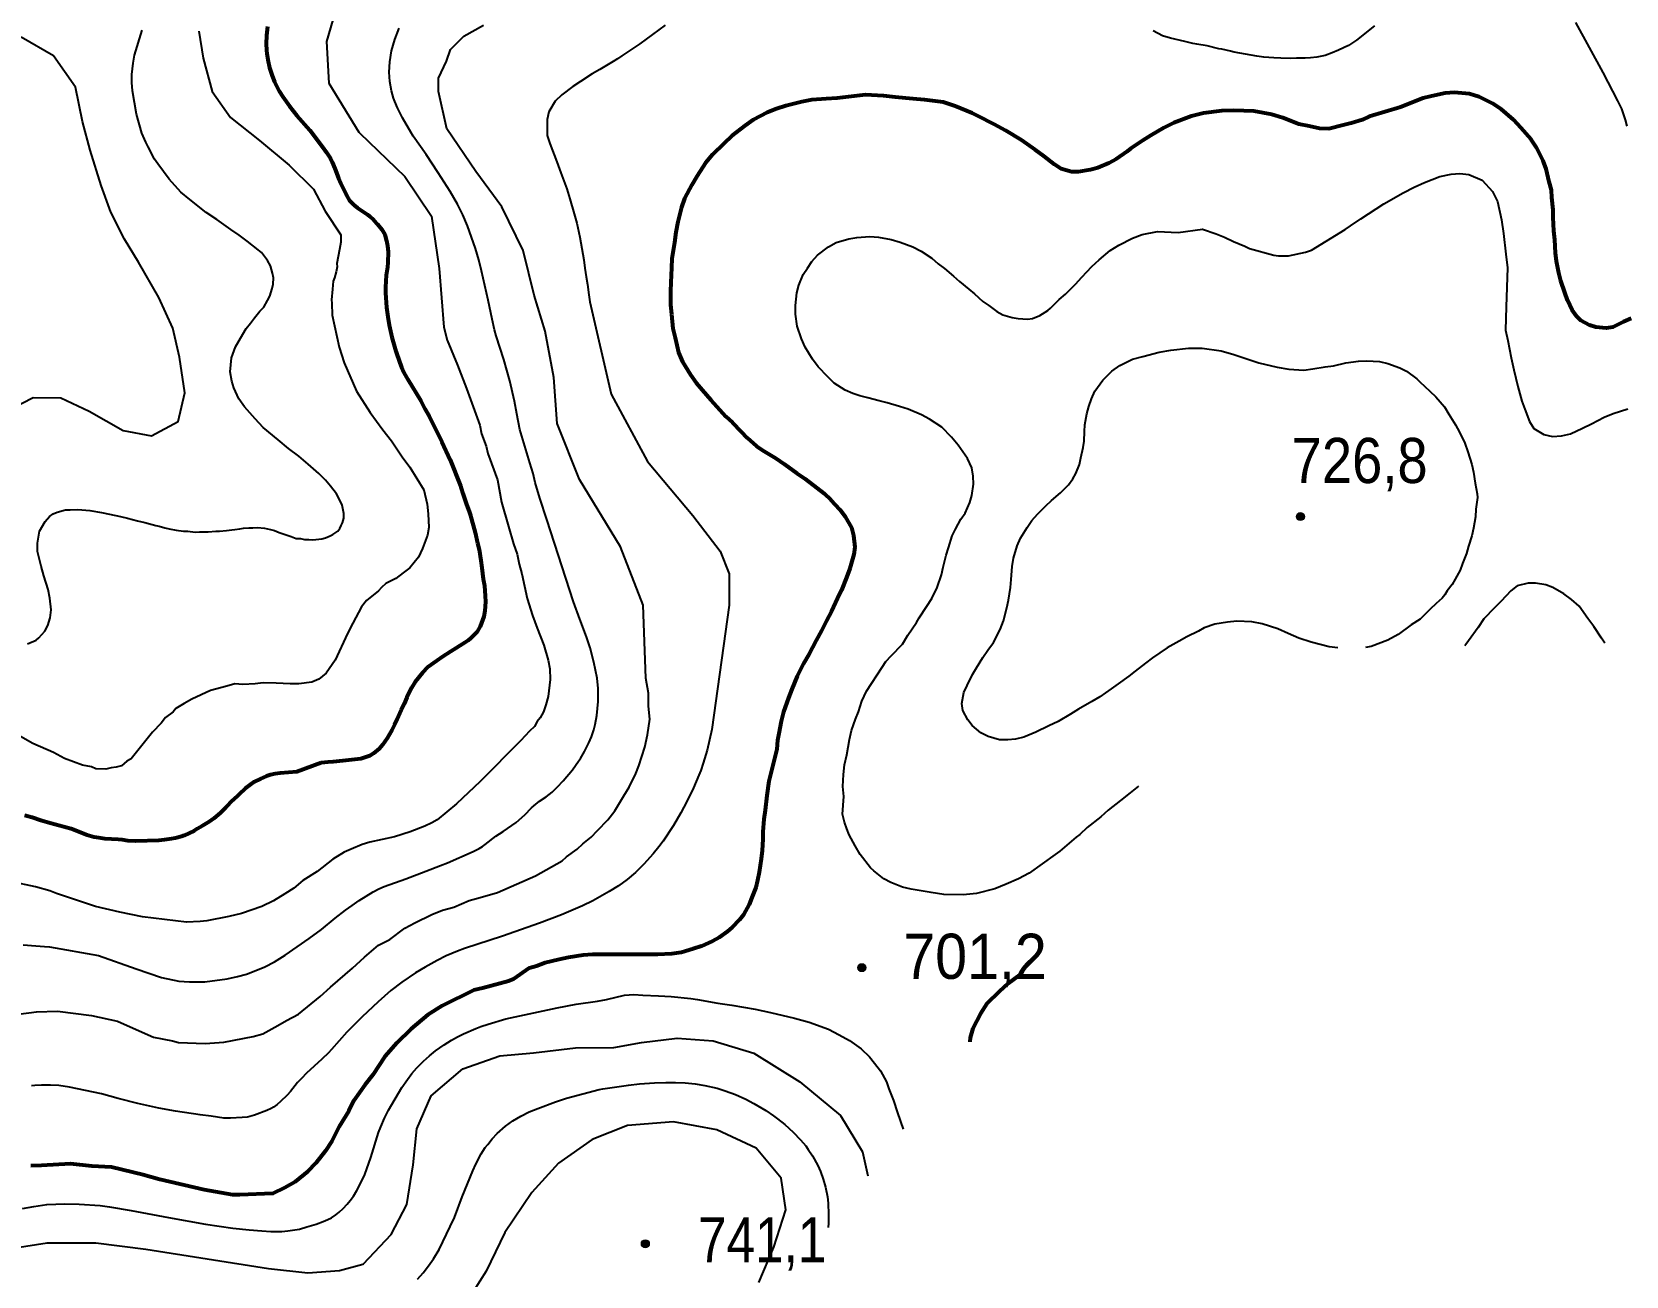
# Model space of a CAD drawing. Header units: metres. Extents: x 547833 to 556102, y 1844799 to 1850994.
# Drawn here: x 553201 to 553801, y 1845738 to 1846207 of the extents above; entities that cross this region are included whole.
import ezdxf

# ---------------------------------------------------------------- set-up
doc = ezdxf.new("R2010")
doc.units = ezdxf.units.M
doc.header["$LTSCALE"] = 6.8
for name, color, linetype, lineweight in [('1', 7, 'Continuous', 25), ('2', 7, 'Continuous', 53), ('5', 7, 'Continuous', 13)]:
    doc.layers.add(name, color=color, linetype=linetype, lineweight=lineweight)

msp = doc.modelspace()

# ---------------------------------------------------------------- hatches: boundary and pattern name
at = {"layer": '5'}
for points in [[(553679.7, 1846024.27, 1), (553676.7, 1846024.27, 1)], [(553514.6, 1845854.41, 1), (553511.6, 1845854.41, 1)], [(553433.11, 1845750.46, 1), (553430.11, 1845750.46, 1)]]:
    msp.add_hatch(color=256, dxfattribs=at).paths.add_polyline_path(points)

# ---------------------------------------------------------------- linework, layer by layer
at = {"layer": '1'}
for points in [[(553318.42, 1846226.54), (553311.55, 1846203.11), (553312.43, 1846187.48), (553323.77, 1846169.03), (553324.19, 1846168.63), (553341.04, 1846152.34), (553351.12, 1846137.39), (553353.97, 1846117.7), (553355.75, 1846095.59), (553357.01, 1846090.7), (553360.88, 1846081.28), (553364.33, 1846072.51), (553369.27, 1846058.7), (553369.95, 1846055.42), (553371.71, 1846050.73), (553372.32, 1846048.04), (553375.91, 1846038.06), (553377.48, 1846029.68), (553380.06, 1846020.5), (553382.03, 1846013.99), (553383.39, 1846010.17), (553384.14, 1846006.29)], [(553432.75, 1845952.84), (553432.8, 1845957.74), (553431.84, 1845963.44), (553430.74, 1845990.93), (553422.21, 1846012.89), (553406.85, 1846038.23), (553398.36, 1846059.35), (553397.11, 1846076.68), (553393.87, 1846094.05), (553389.74, 1846107.66), (553385.66, 1846124.45), (553377.6, 1846140.88), (553367.83, 1846154.18), (553356.85, 1846170.23), (553353.81, 1846184.33), (553353.81, 1846189.29), (553356.81, 1846195.74), (553358.32, 1846200.2), (553363.33, 1846205.16), (553370.74, 1846209.35)], [(553439.06, 1846209.25), (553429.58, 1846202.28), (553422.72, 1846197.7), (553421.15, 1846196.62), (553419.47, 1846195.63), (553414.53, 1846192.57), (553411.62, 1846190.94), (553407.16, 1846188.04), (553404.28, 1846186.21), (553400.15, 1846183.04), (553397.73, 1846180.67), (553395.29, 1846176.7), (553394.62, 1846173.83), (553394.62, 1846167.74), (553395.66, 1846164.76), (553398.35, 1846157.79), (553399.81, 1846153.76), (553402, 1846147.73), (553403.24, 1846143.88)], [(553801.19, 1846171.3), (553800.6, 1846173.63), (553800.11, 1846175.19), (553799.13, 1846177.78), (553797.74, 1846180.8), (553792.11, 1846191.43), (553781.81, 1846210.35)], [(553189.01, 1846062.8), (553201.12, 1846069.13), (553211.55, 1846069.04), (553222.29, 1846063.91), (553235.05, 1846056.72), (553245.7, 1846054.62), (553255.75, 1846060.08), (553258.21, 1846070.9), (553256.31, 1846084.28), (553253.81, 1846095.17), (553248.43, 1846106.76), (553240.82, 1846120.12), (553235.53, 1846128.67), (553230.43, 1846138.89), (553226.76, 1846148.89), (553222.58, 1846162.26), (553219.71, 1846172.98), (553217.09, 1846186.02), (553208.89, 1846197.8), (553196.67, 1846204.79)], [(553263.55, 1846207.07), (553265.22, 1846196.84), (553268.54, 1846184.39), (553275.5, 1846174.51), (553286.39, 1846165.83), (553297.48, 1846156.55), (553306.76, 1846147.56), (553311.11, 1846139.28), (553317.04, 1846130.38), (553317.05, 1846127.63), (553316.45, 1846124.81), (553315.53, 1846119.51), (553315.67, 1846118.3), (553315.27, 1846116.42), (553314.61, 1846114.21), (553314.14, 1846112.93), (553313.89, 1846109.84), (553313.43, 1846105.82), (553313.57, 1846104.61), (553313.78, 1846100.05), (553316.37, 1846088.11), (553318.27, 1846082.22), (553322.87, 1846071.43), (553328.06, 1846063.46), (553332.78, 1846056.97), (553336.01, 1846052.76), (553340.06, 1846046.8), (553342.96, 1846042.85), (553348.22, 1846034.28), (553349.44, 1846028.92), (553349.86, 1846025.29), (553350.14, 1846020.13), (553349.55, 1846017.31), (553347.69, 1846012.2), (553346.22, 1846008.98), (553343.01, 1846004.94), (553340.47, 1846003.12), (553337.66, 1846000.97), (553333.91, 1845999.01), (553332.24, 1845997.59), (553331.17, 1845996.25), (553326.68, 1845992.68), (553324.81, 1845990.32), (553321.55, 1845984.14), (553319.55, 1845980.24), (553314.88, 1845970.23), (553311.48, 1845965.26), (553308.67, 1845963.1), (553306.05, 1845961.88), (553301.23, 1845961.33), (553297.87, 1845961.25), (553292.64, 1845961.57), (553287.74, 1845961.62), (553284.72, 1845961.28), (553280.16, 1845961.06), (553277.07, 1845961.32), (553274.12, 1845960.37), (553267.89, 1845958.74), (553260.92, 1845955.49), (553258.04, 1845953.94), (553254.9, 1845952.05), (553253.83, 1845950.71), (553251.02, 1845948.55), (553249.41, 1845946.53), (553246.14, 1845943.1), (553238.12, 1845933.01), (553236.38, 1845932.2), (553234.44, 1845930.45), (553232.36, 1845929.91), (553230.55, 1845929.7), (553228.47, 1845929.16), (553224.78, 1845929.34), (553223.17, 1845930.08), (553219.74, 1845930.6), (553213.03, 1845933.2)], [(553311.18, 1846037.95), (553308.7, 1846040.46), (553304.7, 1846043.99), (553301.17, 1846046.98), (553297.24, 1846049.92), (553293.37, 1846053.17), (553287.75, 1846057.82), (553284.79, 1846061.07), (553280.68, 1846065.59), (553278.63, 1846068.65), (553276.67, 1846072.71), (553275.98, 1846075.23), (553275.38, 1846078.75), (553275.86, 1846084.1), (553277.3, 1846088.15), (553280.04, 1846092.96), (553281.39, 1846095.11), (553282.96, 1846097.08), (553284.53, 1846099.06), (553286.54, 1846101.58), (553287.95, 1846103.14), (553289.37, 1846105.6), (553290.28, 1846107.2), (553291.15, 1846110.1), (553291.56, 1846111.74), (553291.68, 1846114.15), (553291.28, 1846115.9), (553290.46, 1846118.7), (553289.34, 1846120.67), (553287.1, 1846123.7), (553285.89, 1846124.66), (553281.72, 1846127.98), (553278.67, 1846130.22), (553275.53, 1846132.36), (553270.31, 1846136.15), (553266.31, 1846138.79), (553260.16, 1846143.67), (553256.76, 1846146.37), (553252.41, 1846151.26), (553248.06, 1846157.05), (553246.85, 1846158.91), (553244.42, 1846163.52), (553243.63, 1846165.23), (553242.04, 1846168.64), (553240.02, 1846175.79), (553238.62, 1846184.61), (553238.36, 1846187.68), (553238.31, 1846190.76), (553238.82, 1846195.01), (553239.38, 1846197.97), (553242.2, 1846207.37)], [(553344.24, 1846167.54), (553343.29, 1846169.04), (553340.26, 1846174.46), (553338.37, 1846178.18), (553337.36, 1846180.51), (553336.86, 1846181.88), (553336.09, 1846184.52), (553335.43, 1846188.06), (553335.19, 1846191.67), (553335.41, 1846195.48), (553336.11, 1846199.61), (553337.28, 1846203.9), (553338.94, 1846208.16)], [(553706.12, 1846209.08), (553699.35, 1846203.71), (553696.29, 1846201.66), (553692.59, 1846199.94), (553690.12, 1846198.86), (553687.54, 1846197.87), (553684.32, 1846197.2), (553682.05, 1846197.04), (553679.97, 1846196.9), (553676.68, 1846196.83), (553674.49, 1846196.78), (553670.79, 1846196.85), (553668.19, 1846196.95), (553664.46, 1846197.22), (553661.73, 1846197.61), (553657.54, 1846198.43), (553653.27, 1846199.14), (553651.93, 1846199.48), (553648.65, 1846200.3), (553647.44, 1846200.37), (553643.12, 1846201.47), (553639.16, 1846202.11), (553637.73, 1846202.35), (553634.75, 1846203.1), (553629.32, 1846204.38), (553626.32, 1846205.33), (553622.72, 1846207.12)], [(553321.23, 1845877.87), (553323.94, 1845879.72), (553329.13, 1845882.93), (553331.27, 1845884.07), (553333.31, 1845884.96), (553341.46, 1845887.8), (553348.94, 1845890.75), (553354.56, 1845892.82), (553357.14, 1845893.85), (553366.78, 1845898.19), (553369.05, 1845899.33), (553370.26, 1845900.06), (553371.3, 1845900.79), (553375.34, 1845903.95), (553378.14, 1845905.72), (553382.95, 1845909.06), (553386.3, 1845911.97), (553388.76, 1845914.61), (553389.65, 1845915.4), (553391.74, 1845917.1), (553394.27, 1845918.74), (553396.57, 1845920.53), (553398.52, 1845922.47), (553400.67, 1845924.77), (553404.14, 1845928.9), (553406.49, 1845932.15), (553407.17, 1845933.21), (553408.67, 1845935.78), (553410.34, 1845939.04), (553411.3, 1845941.37), (553412.17, 1845943.97), (553412.7, 1845945.99), (553413.33, 1845949.41), (553413.8, 1845954.66), (553413.88, 1845959.48), (553413.51, 1845963.48), (553412.24, 1845969.48), (553410.79, 1845974.83), (553409.44, 1845978.98), (553407, 1845985.63), (553404.51, 1845992.12), (553394.57, 1846023.2), (553391.95, 1846031.19), (553390.2, 1846037.13), (553389.33, 1846040.5), (553388.19, 1846044.47), (553384.36, 1846057.08), (553383.2, 1846062.9), (553382.37, 1846067.69), (553380.62, 1846075.33), (553378.31, 1846083.43), (553375.51, 1846092.35), (553374.87, 1846094.6), (553373.92, 1846098.6), (553372.42, 1846105.81), (553369.98, 1846116.78), (553368.93, 1846120.9), (553367.62, 1846125.18), (553364.61, 1846133.74), (553362.89, 1846137.87), (553360.89, 1846141.85), (553358.14, 1846146.63), (553353.68, 1846153.68), (553349.1, 1846160.57), (553344.24, 1846167.54)], [(553555.53, 1846108.13), (553558.71, 1846105.27), (553560.88, 1846103.71), (553563.89, 1846101.49), (553566.12, 1846100.23), (553569.75, 1846099.22), (553571.98, 1846098.81), (553575.42, 1846098.63), (553577.3, 1846098.85), (553580.1, 1846100.02), (553583.12, 1846101.89), (553584.16, 1846102.77), (553587.4, 1846105.99), (553589.73, 1846108.06), (553593.49, 1846111.72), (553595.94, 1846114.37), (553599.65, 1846118.41), (553602.4, 1846121), (553606.55, 1846124.51), (553609.84, 1846126.51), (553614.96, 1846129.09), (553618.6, 1846130.45), (553624.45, 1846131.6), (553632.18, 1846131.25), (553641.36, 1846132.45), (553646.46, 1846130.68), (553649.59, 1846129.44), (553652.96, 1846127.84), (553657.25, 1846126.04), (553659.05, 1846125.15), (553668.19, 1846122.71), (553669.92, 1846122.4), (553673.7, 1846122.44), (553680.12, 1846123.77), (553682.42, 1846124.63), (553694.98, 1846132.35), (553697.01, 1846133.77), (553700.89, 1846136.41), (553709.62, 1846141.99), (553716.91, 1846146.21), (553721.05, 1846148.28), (553724.94, 1846150.02), (553730.66, 1846152.27), (553734.94, 1846153.16), (553738.2, 1846153.43), (553741.63, 1846153.03), (553746.56, 1846150.9), (553750.53, 1846146.67), (553752.35, 1846142.9), (553753.84, 1846135.99), (553754.62, 1846130.9), (553755.52, 1846123.04), (553756.11, 1846117.92), (553755.66, 1846103.22), (553755.41, 1846094.42), (553756.23, 1846090.53), (553757.55, 1846084.03), (553758.54, 1846079.49), (553760.02, 1846073.2), (553761.5, 1846067.77), (553762.61, 1846064.66), (553764.46, 1846060.13), (553766.1, 1846057.46), (553769.77, 1846055.23), (553773.09, 1846054.47)], [(553403.24, 1846143.88), (553404.88, 1846138.28), (553405.79, 1846134.69), (553406.59, 1846131.19), (553406.99, 1846129.44), (553408.46, 1846120.93), (553408.82, 1846117.77), (553409.29, 1846114.53), (553409.82, 1846111.6), (553410.36, 1846107.77), (553410.77, 1846105.12), (553418.79, 1846070.33), (553432.45, 1846044.99), (553449.51, 1846024.72), (553459.75, 1846011.2), (553463.17, 1846002.76), (553463.17, 1845990.93), (553456.7, 1845944.14), (553454.87, 1845936.35), (553453.44, 1845931.44), (553452.48, 1845928.66), (553451.78, 1845926.9), (553449.78, 1845922.18), (553447.22, 1845916.95), (553445.02, 1845912.71), (553442.18, 1845907.97), (553438.29, 1845902.09), (553436.71, 1845899.89), (553434.57, 1845897.24), (553431.07, 1845893.36), (553427.93, 1845890.27), (553424.76, 1845887.62), (553421.48, 1845885.24), (553417.95, 1845883.05), (553411.86, 1845879.54), (553407.93, 1845877.66), (553400.02, 1845874.36), (553391.78, 1845871.13), (553377.9, 1845866.24), (553363.54, 1845861.65)], [(553530.45, 1845979.62), (553533.7, 1845984.36), (553534.74, 1845986.09), (553537.56, 1845990.5), (553539.4, 1845993.46), (553541.49, 1845997.6), (553543.04, 1846002.33), (553543.66, 1846005.25), (553544.85, 1846009.76), (553545.67, 1846012.51), (553547.16, 1846016.96), (553548.38, 1846019.56), (553550.33, 1846023.3), (553551.97, 1846025.58), (553553.79, 1846029.58), (553554.53, 1846032.23), (553555.18, 1846036.49), (553555.03, 1846039.51), (553554.47, 1846042.67), (553552.84, 1846046.19), (553549.42, 1846051.12), (553546.89, 1846054.15), (553543.23, 1846057.91), (553538.62, 1846060.9), (553535.57, 1846062.64), (553530.58, 1846064.73), (553527.24, 1846065.67), (553522.61, 1846067.14), (553519.59, 1846067.84), (553515.38, 1846068.97), (553512.35, 1846069.67), (553509.68, 1846070.6), (553506.78, 1846071.88), (553502.69, 1846074.45), (553500.33, 1846076.84), (553496.67, 1846080.6), (553494.53, 1846083.49), (553491.83, 1846088.02), (553490.42, 1846091.19), (553488.74, 1846095.93), (553488.12, 1846100.51), (553488.13, 1846103.74), (553488.63, 1846108.46), (553489.44, 1846111.4), (553491.07, 1846115.38), (553492.69, 1846117.85), (553494.31, 1846120.31), (553496.4, 1846122.74), (553500.6, 1846125.87), (553503.45, 1846127.53), (553508.24, 1846128.84), (553511.22, 1846129.37), (553516.11, 1846129.74), (553519.37, 1846129.54), (553524.12, 1846128.66), (553527.56, 1846127.63), (553532.32, 1846125.9), (553535.45, 1846124.26), (553539.46, 1846121.58), (553541.88, 1846119.49), (553544.18, 1846117.66), (553547.55, 1846114.82), (553549.87, 1846112.8), (553553.34, 1846109.88), (553555.53, 1846108.13)], [(553572.8, 1846016.19), (553575.28, 1846020.17), (553577.07, 1846022.85), (553579.27, 1846025.19), (553582.42, 1846028.3), (553584.56, 1846030.35), (553587.85, 1846033.2), (553590.92, 1846036.21), (553592.56, 1846038.49), (553593.66, 1846040.51), (553594.98, 1846043.89), (553595.56, 1846046.33), (553596.44, 1846050.23), (553596.83, 1846052.65), (553596.98, 1846056.28), (553597.08, 1846058.76), (553597.84, 1846062.93), (553598.56, 1846065.76), (553599.57, 1846068.54), (553600.85, 1846071.44), (553603.8, 1846075.58), (553607.2, 1846079), (553610.28, 1846081.16), (553615.04, 1846083.51), (553618.92, 1846084.52), (553625, 1846086.17), (553629.47, 1846086.87), (553636.04, 1846087.62), (553641.16, 1846087.64), (553648.4, 1846086.66), (553653.11, 1846085.3), (553660.23, 1846082.89), (553662.5, 1846082.1), (553669.42, 1846080.52), (553673.78, 1846079.79), (553679.43, 1846079.39), (553682.89, 1846079.88), (553687.55, 1846080.6), (553690.64, 1846081.05), (553695.26, 1846082.15), (553700.03, 1846082.79), (553703.24, 1846082.97), (553707.93, 1846082.65), (553711.14, 1846081.97), (553715.6, 1846080.3), (553718.13, 1846078.97), (553721.97, 1846076.09), (553723.14, 1846074.99), (553726.86, 1846071.52), (553729.21, 1846069.32), (553732.39, 1846065.6), (553734.12, 1846062.85), (553736.58, 1846058.86), (553738.04, 1846055.99), (553740.04, 1846051.85), (553741.26, 1846048.67), (553742.75, 1846043.9), (553743.37, 1846041.02), (553743.94, 1846036.82), (553744.68, 1846032.82), (553744.84, 1846031.51), (553744.2, 1846027.06), (553744.07, 1846024.11), (553743.41, 1846019.85), (553742.69, 1846017.02)], [(553773.09, 1846054.47), (553776.48, 1846054.67), (553779.82, 1846055.43), (553784.41, 1846057.57), (553787.74, 1846059.18), (553792.59, 1846061.64), (553795.94, 1846063.06), (553801.44, 1846064.83)], [(553198.99, 1845976.31), (553202.31, 1845977.79), (553203.32, 1845978.6), (553205.52, 1845981.15), (553206.67, 1845983.28), (553207.54, 1845986.17), (553207.9, 1845989.1), (553207.49, 1845993.55), (553206.83, 1845996.77), (553205.23, 1846001.97), (553204.21, 1846005.65), (553202.79, 1846011.07), (553202.83, 1846014.27), (553203.51, 1846018.74), (553205.69, 1846022.38), (553207.37, 1846024.27), (553208.75, 1846025.32), (553210.17, 1846025.99), (553213.36, 1846026.85), (553215.16, 1846026.86), (553218.05, 1846026.89), (553222.47, 1846026.6), (553226.85, 1846025.8), (553229.92, 1846025.15), (553234.11, 1846024.34), (553236.67, 1846023.73), (553240.48, 1846022.67), (553243.24, 1846022.09), (553247.37, 1846020.96), (553248.59, 1846020.7), (553250.76, 1846020.05), (553252.41, 1846019.64), (553255.06, 1846019.15), (553257.8, 1846018.76), (553259.39, 1846018.75), (553262.13, 1846018.36), (553263.82, 1846018.46), (553267.1, 1846018.53), (553269.97, 1846018.76), (553271.26, 1846018.81), (553273.93, 1846019.01), (553275.9, 1846019.24), (553277.08, 1846019.37), (553278.94, 1846019.69), (553280.32, 1846019.85), (553282.4, 1846019.98), (553283.89, 1846020.05), (553285.58, 1846020.15), (553288.21, 1846019.85), (553290.55, 1846019.42), (553292, 1846018.99), (553293.77, 1846018.29), (553294.91, 1846017.92), (553297.11, 1846017.08), (553298.25, 1846016.71), (553300.22, 1846016.03), (553301.82, 1846016.02), (553303.35, 1846015.69), (553304.95, 1846015.68), (553306.46, 1846015.55), (553308.74, 1846015.71), (553309.81, 1846015.94), (553311.17, 1846016.29), (553312.98, 1846017), (553313.92, 1846017.5), (553315.87, 1846018.82), (553316.65, 1846019.81), (553317.13, 1846020.86), (553317.61, 1846021.92), (553318.1, 1846023.67), (553318.1, 1846025.47), (553317.79, 1846027.33), (553317.54, 1846028.59), (553316.37, 1846030.96), (553315.36, 1846032.84), (553313.14, 1846035.67), (553311.18, 1846037.95)], [(553692.28, 1845974.81), (553689.07, 1845975.26), (553682.23, 1845976.95), (553677.59, 1845978.42), (553673.59, 1845980.24), (553669.69, 1845981.97), (553663.86, 1845983.87), (553659.88, 1845984.65), (553654.25, 1845984.86), (553650.69, 1845984.45), (553646.03, 1845983.73), (553642.01, 1845982.32), (553639.87, 1845981.13), (553635.46, 1845979.01), (553632.61, 1845977.35), (553628.05, 1845974.83), (553625.33, 1845972.91), (553622.5, 1845971.07), (553619.88, 1845969.06), (553615.95, 1845966.04), (553613.6, 1845964.16), (553609.65, 1845961.33), (553606.93, 1845959.41), (553602.71, 1845956.45), (553599.69, 1845954.59), (553594.7, 1845951.74), (553591.69, 1845949.87), (553586.96, 1845947.15), (553583.55, 1845945.43), (553578.6, 1845943.06), (553574.06, 1845941.21), (553570.92, 1845940.47), (553568.11, 1845940.15), (553564.96, 1845940.26), (553560.64, 1845941.48), (553557.93, 1845942.78), (553554.67, 1845945.54), (553552.99, 1845947.73), (553551.17, 1845951.22), (553550.76, 1845953.93), (553551.44, 1845957.99), (553552.74, 1845960.71), (553554.75, 1845964.74), (553556.26, 1845967.28), (553558.67, 1845971.17), (553560.53, 1845973.95), (553562.67, 1845976.85), (553565.16, 1845981.69), (553566.48, 1845985.07), (553567.73, 1845989.87), (553568.35, 1845992.79), (553569.04, 1845997.52), (553569.26, 1846000.59), (553569.75, 1846005.48), (553570.15, 1846008.57), (553571.62, 1846013.2), (553572.8, 1846016.19)], [(553742.69, 1846017.02), (553741.52, 1846013.18), (553740.69, 1846010.42), (553739.23, 1846006.65), (553738.38, 1846004.08), (553736.5, 1846000.64), (553735.29, 1845998.69), (553733.39, 1845996.29), (553732.51, 1845994.77), (553731.52, 1845993.51), (553729.27, 1845991.55)], [(553384.14, 1846006.29), (553385.15, 1846002.73), (553387.13, 1845993.48), (553389.1, 1845986.98), (553390.86, 1845982.29), (553393.43, 1845975.86), (553394.99, 1845970.23), (553395.67, 1845966.94), (553395.82, 1845962.98), (553395.03, 1845956.47), (553394.17, 1845953.32), (553393.24, 1845950.76), (553391.97, 1845948.48), (553390.91, 1845947.13), (553389.91, 1845945.18), (553387.97, 1845943.43), (553384.69, 1845940), (553369.49, 1845924.55), (553360.59, 1845916.04), (553353.26, 1845910.11), (553351.25, 1845908.96), (553348.63, 1845907.75), (553343.07, 1845905.58), (553337.17, 1845903.68), (553327.92, 1845901.71), (553324.97, 1845900.76), (553320.89, 1845899.07), (553318.27, 1845897.85), (553313.99, 1845895.22), (553308.1, 1845890.57), (553302.68, 1845887.2), (553299.33, 1845884.37), (553295.92, 1845882.15), (553291.63, 1845879.52), (553287.28, 1845877.49), (553279.64, 1845874.78), (553274.88, 1845873.62), (553266.5, 1845872.05), (553264.08, 1845871.78), (553258.92, 1845871.49), (553242.36, 1845873.58), (553233.83, 1845875.33), (553224.66, 1845877.4), (553209.97, 1845882.4), (553207.42, 1845883.33), (553202.05, 1845884.86), (553192.65, 1845886.84)], [(553792.79, 1845976.59), (553791.57, 1845978.42), (553788.68, 1845982.93), (553786.44, 1845985.91), (553783.15, 1845990.56), (553780.21, 1845993.08), (553777.41, 1845995.13), (553773.23, 1845997.6), (553770.56, 1845998.53), (553766.68, 1845999.22), (553763.93, 1845999.19), (553759.77, 1845998.24), (553757.34, 1845996.25), (553753.79, 1845992.43), (553751.23, 1845989.86), (553747.24, 1845985.7), (553745.05, 1845982.5), (553741.44, 1845977.53), (553740.46, 1845976.09), (553740.09, 1845975.6)], [(553729.27, 1845991.55), (553727.05, 1845989.39), (553723.21, 1845985.63), (553719.94, 1845983.45), (553715.04, 1845979.85), (553711.11, 1845977.69), (553704.82, 1845975.36), (553702.71, 1845974.98)], [(553617.26, 1845922.71), (553614.05, 1845920.25), (553610.5, 1845917.35), (553605.83, 1845913.73), (553603.13, 1845911.23), (553597.92, 1845907.15), (553595.13, 1845904.54), (553593.84, 1845903.59), (553589.4, 1845899.79), (553587.67, 1845898.3), (553585.93, 1845897.01), (553576.07, 1845890), (553572.03, 1845887.85), (553567.38, 1845885.82), (553563.19, 1845884.14), (553556.23, 1845882.35), (553551.31, 1845881.79), (553543.92, 1845881.94), (553539.15, 1845882.69), (553531.63, 1845884.02), (553528.45, 1845884.75), (553524.08, 1845886.44), (553521.43, 1845887.83), (553517.59, 1845890.88), (553516.36, 1845892.03), (553512.5, 1845897.07), (553510.54, 1845900.23), (553508.37, 1845904.47), (553507.42, 1845906.65), (553506.54, 1845909.14), (553505.78, 1845912.24), (553505.78, 1845912.26), (553506.35, 1845918.84), (553506.2, 1845920.15), (553505.92, 1845922.58), (553506.15, 1845927.17), (553506.6, 1845930.74), (553507.4, 1845934.53), (553508.44, 1845940.35), (553509.2, 1845943.66), (553510.71, 1845947.92), (553511.81, 1845950.8), (553513.06, 1845954.74), (553514.91, 1845958.56), (553520.82, 1845967.5), (553522.18, 1845969.65), (553524.11, 1845971.87), (553528.46, 1845976.26), (553530.45, 1845979.62)], [(553191.8, 1845836.43), (553202.41, 1845837.77), (553210.3, 1845838.04), (553223.08, 1845836.43), (553232.87, 1845834.27), (553244.5, 1845829.18), (553246.45, 1845828.18), (553253.63, 1845826.86), (553255.85, 1845826.19), (553265.98, 1845825.83), (553272.95, 1845826.32), (553284.02, 1845828.5), (553287.57, 1845829.52), (553293.33, 1845832.62), (553296.48, 1845834.51), (553301.1, 1845836.88), (553309.19, 1845843.61), (553313.07, 1845847.11), (553321.44, 1845854.19), (553325.85, 1845858.36), (553331.14, 1845862.94), (553335.49, 1845864.97), (553341.11, 1845869.28), (553344.86, 1845871.24), (553351.23, 1845874.41), (553355.31, 1845876.1), (553359.47, 1845877.19), (553365.3, 1845879.69), (553369.45, 1845880.78), (553375.95, 1845882.74), (553390.22, 1845888.96), (553400.27, 1845894.7), (553401.94, 1845896.11), (553405.89, 1845899.01), (553408.1, 1845901.1), (553411.18, 1845903.59), (553413.65, 1845906.01), (553417.46, 1845910.12), (553420.13, 1845913.48), (553423.47, 1845919.06), (553425.54, 1845922.36), (553428, 1845927.53), (553429.2, 1845930.42), (553431.46, 1845937.4), (553432.45, 1845942.1), (553433.3, 1845948.01), (553432.75, 1845952.84)], [(553213.03, 1845933.2), (553208.79, 1845935.46), (553201.07, 1845938.86), (553184.4, 1845948.27)], [(553197.4, 1845863.04), (553202.24, 1845862.58), (553205.5, 1845862.43), (553207.3, 1845862.26), (553225.8, 1845859.04), (553239.94, 1845853.93), (553249.46, 1845850.7), (553255.99, 1845849.35), (553260.07, 1845849.08), (553265.78, 1845849.08), (553274.14, 1845850.16), (553278.13, 1845851.05), (553281.54, 1845852), (553285, 1845853.3), (553288.38, 1845854.78), (553292.06, 1845856.61), (553296.05, 1845859.08), (553305.12, 1845865.42), (553309.65, 1845868.84), (553314.9, 1845873.09), (553318.8, 1845876.11), (553321.23, 1845877.87)], [(553363.54, 1845861.65), (553360.86, 1845860.68), (553356.58, 1845858.82), (553353.24, 1845857.15), (553348.69, 1845854.65), (553345.08, 1845852.48), (553339.95, 1845849), (553335.81, 1845845.78), (553331.1, 1845841.56), (553325.01, 1845835.84), (553319.31, 1845830.14), (553313.51, 1845823.54), (553312.37, 1845822.35), (553309.82, 1845819.9), (553304.01, 1845814.72), (553302.21, 1845812.72), (553300.63, 1845811.13), (553298, 1845807.72), (553296.83, 1845806.37), (553294.28, 1845803.97), (553293.03, 1845802.92), (553291.61, 1845801.92), (553290.76, 1845801.44), (553289.08, 1845800.68), (553284.54, 1845798.91), (553282.73, 1845798.32), (553281.71, 1845798.11), (553279.84, 1845797.93), (553275.49, 1845797.74), (553273.91, 1845797.72), (553272.96, 1845797.79), (553268.24, 1845798.48), (553264.06, 1845798.96), (553254.71, 1845800.34), (553248.48, 1845801.5), (553240.59, 1845803.26), (553233.19, 1845805.09), (553226.93, 1845806.9), (553214.91, 1845809.46), (553210.85, 1845809.99), (553207.68, 1845810.18), (553204.31, 1845810.21), (553201.78, 1845810.1), (553200.53, 1845809.97)], [(553290.65, 1845755.12), (553293.23, 1845755.08), (553294.84, 1845755.12), (553297.04, 1845755.31), (553301.41, 1845755.92), (553304.2, 1845756.8), (553307.73, 1845757.79), (553310.33, 1845758.78), (553312.07, 1845759.56), (553313.42, 1845760.23), (553315.08, 1845761.28), (553316.35, 1845762.34), (553317.84, 1845763.77), (553319.33, 1845765.34), (553320.55, 1845766.79), (553321.7, 1845768.42), (553322.95, 1845770.53), (553324.38, 1845773.17), (553326, 1845776.54), (553326.83, 1845778.71), (553328.27, 1845782.92), (553331.17, 1845792.31), (553331.99, 1845794.45), (553333.39, 1845797.69), (553334.12, 1845799.24), (553334.99, 1845800.81), (553339.98, 1845809.27), (553342.05, 1845812.36), (553343.74, 1845814.57), (553345.6, 1845816.74), (553348.11, 1845819.26), (553350.31, 1845821.23), (553352.68, 1845823.14), (553355.91, 1845825.4), (553358.62, 1845827.1), (553360.91, 1845828.39), (553363.2, 1845829.52), (553367.82, 1845831.55), (553369.64, 1845832.27), (553372.45, 1845833.19), (553379.14, 1845835.09), (553398.43, 1845839.28), (553405.58, 1845840.61), (553413.6, 1845841.84), (553416.93, 1845842.44), (553423.72, 1845844.07), (553427.29, 1845844.28), (553430.7, 1845844.07), (553436.6, 1845843.85), (553441.32, 1845843.5), (553448.78, 1845842.76), (553451.21, 1845842.44), (553458.84, 1845841.02), (553464.2, 1845840.34), (553472.95, 1845838.75), (553478.77, 1845837.52), (553487.78, 1845835.37), (553493.23, 1845833.9), (553500.61, 1845831.25), (553504.63, 1845829.12), (553508.47, 1845826.97), (553512.81, 1845823.88), (553515.94, 1845820.85), (553519.21, 1845816.65), (553520.13, 1845815.56), (553522.4, 1845811.43), (553523.31, 1845808.75), (553525, 1845804.36), (553526.53, 1845799.75), (553528.71, 1845793.56)], [(553194.44, 1845748.94), (553206.42, 1845750.8), (553224.71, 1845750.84), (553243.53, 1845748.41), (553289.71, 1845741.07), (553304.62, 1845739.45), (553316.45, 1845740.41), (553325.26, 1845742.71), (553325.56, 1845742.86), (553335.93, 1845753.97), (553341.78, 1845765.22), (553344.25, 1845780.2), (553345.55, 1845793.72), (553350.93, 1845806.19), (553362.92, 1845816.32), (553376.85, 1845821.24), (553389.55, 1845822.32), (553405.26, 1845824.28), (553419.75, 1845824.33), (553430.17, 1845826.17), (553443.55, 1845827.86), (553457.19, 1845826.85), (553472.43, 1845822.16), (553489.71, 1845811.42), (553505.12, 1845798.69), (553513.39, 1845785.09), (553515.31, 1845775.99)], [(553371.38, 1845786.64), (553372.28, 1845787.88), (553373.99, 1845789.99), (553375.84, 1845791.95), (553378.95, 1845794.69), (553381.74, 1845796.7), (553384.76, 1845798.51), (553387.93, 1845800.09), (553391.15, 1845801.43), (553397.76, 1845803.93), (553401.93, 1845805.32), (553408.14, 1845806.87), (553414.17, 1845808.48), (553415.67, 1845808.79), (553425.31, 1845810.16), (553429.44, 1845810.67), (553435.03, 1845811.04), (553439.34, 1845811.22), (553442.91, 1845811.23), (553446.58, 1845811.05), (553450.31, 1845810.66), (553454.04, 1845810.06), (553458.63, 1845808.98), (553461.63, 1845808.05), (553465.49, 1845806.61), (553469.38, 1845804.87), (553472.42, 1845803.32), (553477.02, 1845800.6), (553479.88, 1845798.67), (553481.42, 1845797.53), (553484.1, 1845795.38), (553487.27, 1845792.52), (553490.06, 1845789.61), (553491.98, 1845787.3), (553492.95, 1845786), (553494.54, 1845783.61), (553496.54, 1845779.95), (553497.5, 1845777.67), (553498.51, 1845774.75), (553499.37, 1845771.76), (553500.14, 1845768.07), (553500.42, 1845765.7), (553500.59, 1845761.47), (553500.54, 1845758.16), (553500.47, 1845756.53)], [(553474.35, 1845735.86), (553479.95, 1845749.22), (553484.46, 1845763.26), (553482.78, 1845775.09), (553473.28, 1845786.4), (553458.52, 1845793.4), (553442.24, 1845796.42), (553424.95, 1845795.03), (553411.61, 1845789.75), (553398.94, 1845780.83), (553388.83, 1845769.8), (553378.69, 1845754.74), (553371.73, 1845740.15), (553364.49, 1845728.85)], [(553345.86, 1845737.12), (553348.01, 1845739.54), (553350.01, 1845742.11), (553351.89, 1845744.83), (553353.95, 1845748.3), (553358.19, 1845756.96), (553359.74, 1845760.39), (553362.65, 1845768.18), (553366.67, 1845777.85), (553367.8, 1845780.42), (553369.87, 1845784.29), (553371.38, 1845786.64)], [(553197.17, 1845763.67), (553201.37, 1845764.52), (553206.28, 1845765.17), (553209.71, 1845765.4), (553213, 1845765.48), (553218.53, 1845765.4), (553226.34, 1845764.8), (553229.87, 1845764.38), (553238.04, 1845763), (553252.06, 1845760.33), (553266.1, 1845757.86), (553276.37, 1845756.37), (553282.54, 1845755.67), (553287.21, 1845755.3), (553290.65, 1845755.12)]]:
    msp.add_lwpolyline(points, dxfattribs=at)
at = {"layer": '2'}
for points in [[(553289.4, 1846208.77), (553289.03, 1846205.44), (553288.9, 1846202.28), (553288.97, 1846199.89), (553289.1, 1846198.58), (553289.48, 1846196.23), (553290.18, 1846193.24), (553291.1, 1846190.23), (553292.01, 1846187.91), (553292.59, 1846186.66), (553293.8, 1846184.47), (553295.18, 1846182.29), (553297.64, 1846178.78), (553300.41, 1846175.3), (553305.35, 1846169.71), (553309.97, 1846163.61), (553311.61, 1846161.35), (553313.07, 1846159.08), (553313.76, 1846157.77), (553314.79, 1846155.31), (553316.15, 1846151.7), (553317.01, 1846149.71), (553319.08, 1846145.24), (553320.26, 1846143.29), (553321.83, 1846141.62), (553323.23, 1846140.48), (553327, 1846138.03), (553327.84, 1846137.37), (553329.35, 1846135.94), (553330.76, 1846134.43), (553332.48, 1846132.32), (553333.5, 1846130.45), (553334.2, 1846128.07), (553334.54, 1846126.2), (553334.76, 1846124.01), (553334.68, 1846119.89), (553334.51, 1846118.16), (553334.02, 1846115.19), (553333.82, 1846110.68), (553333.83, 1846108.52), (553334.24, 1846102.94), (553334.65, 1846099.45), (553335.17, 1846096.37), (553336.22, 1846091.86), (553337.74, 1846086.57), (553339.25, 1846082.12), (553339.86, 1846080.54), (553340.76, 1846078.58), (553342.22, 1846075.82), (553347.04, 1846067.82), (553348.6, 1846064.85), (553350.19, 1846062.04), (553355, 1846052.46), (553358.12, 1846045.64), (553362.01, 1846035.88), (553362.32, 1846034.92), (553362.94, 1846032.99), (553363.56, 1846031.07), (553364.18, 1846029.14), (553365.46, 1846025.8), (553365.79, 1846024.64), (553367.52, 1846018.25), (553368.48, 1846014.27), (553369.05, 1846011.84), (553369.72, 1846007.72), (553370.04, 1846004.97), (553370.62, 1846000.74), (553371.11, 1845998.2), (553371.34, 1845994.44), (553371.5, 1845992.16), (553371.19, 1845988.83), (553370.84, 1845986.6), (553369.48, 1845982.85), (553368.3, 1845980.92), (553365.88, 1845978.54), (553364.98, 1845977.64), (553363.78, 1845976.81), (553358.38, 1845973.4), (553355.22, 1845971.44), (553353.18, 1845970.01), (553349.78, 1845967.52), (553347.73, 1845965.39), (553345.02, 1845961.99), (553343.58, 1845959.73), (553341.8, 1845956.13), (553340.78, 1845953.72), (553339.76, 1845951.31), (553338.15, 1845947.93), (553337.19, 1845945.82), (553336.13, 1845943.81), (553334.47, 1845940.82), (553332.66, 1845938.32), (553331.44, 1845936.78), (553329.34, 1845935.05), (553327.95, 1845934.19), (553324.58, 1845933.1), (553320.05, 1845932.59), (553317.68, 1845932.32), (553314.14, 1845931.91), (553312.06, 1845931.77), (553309.58, 1845931.59)], [(553745.42, 1846182.38), (553741.88, 1846183.5), (553736.23, 1846183.9), (553732.64, 1846183.68), (553727.54, 1846182.62), (553724.4, 1846181.88), (553715.81, 1846178.38), (553704.02, 1846174.89), (553701.5, 1846173.65), (553697.27, 1846172.41), (553694.23, 1846171.59), (553688.88, 1846170.22), (553685.44, 1846170.39), (553681.54, 1846171.27), (553677.56, 1846172.05), (553671.59, 1846174.41), (553667.46, 1846175.65), (553660.67, 1846176.96), (553653.14, 1846177.14), (553648.6, 1846177), (553641.66, 1846176.21), (553637.14, 1846175.03), (553630.59, 1846172.57), (553626.82, 1846170.62), (553621.83, 1846167.76), (553618.82, 1846165.9), (553614.32, 1846162.82), (553612.93, 1846161.71), (553608.79, 1846158.87), (553606.03, 1846157.31), (553601.95, 1846155.61), (553599.1, 1846154.81), (553594.72, 1846154.03), (553592.16, 1846154.02), (553588.13, 1846155.17), (553585.67, 1846156.79), (553581.6, 1846160.03), (553578.38, 1846162.41), (553573.22, 1846166), (553567.21, 1846169.59), (553563.05, 1846171.86), (553556.68, 1846175.22), (553554.58, 1846176.21), (553548.29, 1846178.82), (553543.66, 1846180.28), (553536.72, 1846181.2), (553532.41, 1846181.56), (553525.59, 1846182.2), (553521.25, 1846182.75), (553514.48, 1846183.02), (553510.17, 1846182.53), (553503.79, 1846181.8), (553499.73, 1846181.62), (553494.27, 1846181.18), (553490.46, 1846180.46), (553484.46, 1846178.92), (553480.99, 1846177.76), (553477.53, 1846176.42), (553472.25, 1846173.63), (553469.09, 1846171.37), (553464.2, 1846167.58), (553461.11, 1846164.76), (553456.93, 1846160.57), (553454.26, 1846157.42), (553451.1, 1846152.59)], [(553802.65, 1846098.9), (553799.86, 1846097.54), (553795.81, 1846095.65), (553793.39, 1846095.18), (553789.45, 1846095.59), (553786.99, 1846096.35), (553783.75, 1846098.07), (553782.14, 1846099.69), (553780.55, 1846101.98), (553778.79, 1846105.76), (553777.69, 1846108.68), (553776.24, 1846113.07), (553775.42, 1846116.11), (553774.63, 1846120.48), (553774.19, 1846123.57), (553774, 1846128.48), (553773.62, 1846131.86), (553773.33, 1846136.86), (553773.28, 1846139.8), (553772.85, 1846144.4), (553772.71, 1846147.23), (553771.78, 1846150.36), (553770.66, 1846155.17), (553769.55, 1846158.27), (553767.07, 1846163.3), (553765.02, 1846166.3), (553761.19, 1846170.7), (553758.39, 1846173.61), (553753.75, 1846177.64), (553750.56, 1846179.84), (553745.42, 1846182.38)], [(553451.1, 1846152.59), (553449.11, 1846149.23), (553446.38, 1846144.08), (553445.25, 1846140.72), (553443.78, 1846135.23), (553443.09, 1846131.35), (553442.58, 1846127.5), (553441.56, 1846121.49), (553441.4, 1846117.87), (553441.17, 1846112.43), (553441.08, 1846109.09), (553441.09, 1846103.96), (553441.4, 1846100.49), (553442.02, 1846095.05), (553442.8, 1846091.53), (553444.09, 1846086.07), (553445.54, 1846082.54), (553448.66, 1846077.67), (553450.71, 1846074.68), (553453.02, 1846071.99), (553456.3, 1846068.19), (553458.58, 1846065.7), (553461.95, 1846062), (553464.39, 1846059.72), (553467.63, 1846056.29), (553470, 1846053.9), (553473.49, 1846050.79), (553476.37, 1846048.84), (553480.75, 1846046.2), (553483.95, 1846044.01), (553488.61, 1846040.64), (553491.8, 1846038.45), (553496.17, 1846035.15), (553498.89, 1846032.99), (553501.44, 1846030.62), (553504.8, 1846026.92), (553506.81, 1846024.3), (553509.18, 1846020.21), (553510, 1846017.17), (553510.41, 1846012.75), (553510.07, 1846009.96), (553508.59, 1846004.66), (553507.35, 1846001.38), (553505.42, 1845996.6), (553503.89, 1845993.39), (553501.7, 1845988.49), (553499.81, 1845985.04), (553497.97, 1845981.22), (553495.92, 1845977.57), (553493.1, 1845972.31), (553491.11, 1845968.94), (553488.71, 1845964.21), (553486.71, 1845959.32), (553485.47, 1845956.05), (553483.61, 1845950.71), (553482.77, 1845947.29), (553481.89, 1845942.53), (553481.31, 1845940.09), (553481.14, 1845936.65), (553478.06, 1845924.62), (553477.35, 1845919.22), (553476.74, 1845913.74), (553476.27, 1845910.36), (553475.87, 1845905.56), (553475.9, 1845902.81)], [(553309.58, 1845931.59), (553300.46, 1845928.13), (553294.13, 1845927.65), (553292.27, 1845927.42), (553290.46, 1845926.99), (553289.02, 1845926.52), (553286.7, 1845925.57), (553284.39, 1845924.37), (553282.99, 1845923.44), (553280.99, 1845921.89), (553276.32, 1845917.54), (553273.73, 1845914.69), (553271.62, 1845912.61), (553269.23, 1845910.58), (553267.46, 1845909.31), (553264.95, 1845907.76), (553262.86, 1845906.66), (553261.72, 1845905.96), (553258.02, 1845904.16), (553256.97, 1845903.79), (553254.57, 1845903.13), (553253.29, 1845902.86), (553250.59, 1845902.52), (553248.48, 1845902.32), (553239.82, 1845902.01), (553236.83, 1845902.19), (553234.7, 1845902.49), (553233.14, 1845902.62), (553228.19, 1845902.92), (553225.86, 1845903.25), (553224.1, 1845903.61), (553221.45, 1845904.31), (553215.45, 1845906.64), (553208.13, 1845908.66), (553204.09, 1845909.87), (553200.79, 1845910.97), (553198.1, 1845911.77)], [(553475.9, 1845902.81), (553475.54, 1845898.5), (553475.24, 1845895.33), (553474.48, 1845890.31), (553473.87, 1845887.39), (553473.15, 1845884.55), (553471.68, 1845880.77), (553470.65, 1845878.19), (553468.62, 1845874.34), (553467.04, 1845872.36), (553464.32, 1845869.58), (553462.59, 1845868.05), (553459.43, 1845865.79), (553456.83, 1845864.45), (553452.69, 1845862.46), (553449.67, 1845861.44), (553445.07, 1845860.16), (553441.61, 1845859.67), (553436.24, 1845859.34), (553432.15, 1845859.34), (553425.4, 1845859.43), (553421.24, 1845859.33), (553417.15, 1845859.34), (553411.73, 1845859.38), (553408.15, 1845859.16), (553402.65, 1845858.25), (553399.13, 1845857.46), (553393.86, 1845856.2), (553390.68, 1845854.98), (553387.83, 1845854.18), (553381.99, 1845850.09), (553380.09, 1845849.28), (553370.3, 1845846.63), (553367.02, 1845845.95), (553355.16, 1845840.01), (553349.74, 1845836.63), (553343.32, 1845831.31), (553338.1, 1845826.13), (553333.49, 1845821.02), (553329.08, 1845814.09), (553326.14, 1845810.39), (553321.94, 1845804.41), (553319.94, 1845800.51), (553316.33, 1845794.59), (553313.6, 1845789.08), (553311.26, 1845785.45), (553307.52, 1845780.74), (553304.51, 1845777.65), (553299.76, 1845773.74), (553295.75, 1845771.45), (553291.39, 1845769.42), (553278.91, 1845768.91), (553276.16, 1845768.9), (553265.56, 1845770.74), (553248.91, 1845774.65), (553242.59, 1845776.37), (553230.64, 1845779.28), (553223.26, 1845779.66), (553215.21, 1845780.57), (553204.27, 1845779.93), (553200.31, 1845779.79)], [(553553.84, 1845826.51), (553553.96, 1845828.17), (553554.99, 1845831.62), (553557.87, 1845837.17), (553560.29, 1845840.87), (553564.91, 1845845.38), (553568.33, 1845848.62), (553572.53, 1845851.71)]]:
    msp.add_lwpolyline(points, dxfattribs=at)
at = {"layer": '5'}
for centre in [(553678.2, 1846024.27), (553513.1, 1845854.41), (553431.61, 1845750.46)]:
    msp.add_circle(centre, 1.5, dxfattribs=at)

# ---------------------------------------------------------------- texts
for s, width, p in [('726,8', 0.9, (553674.89, 1846036.89)), ('701,2', 0.95, (553528.7, 1845850.2)), ('741,1', 0.85, (553451.41, 1845743.45))]:
    msp.add_text(s, height=17, dxfattribs=dict(at, width=width)).set_placement(p)

doc.saveas('drawing.dxf')
